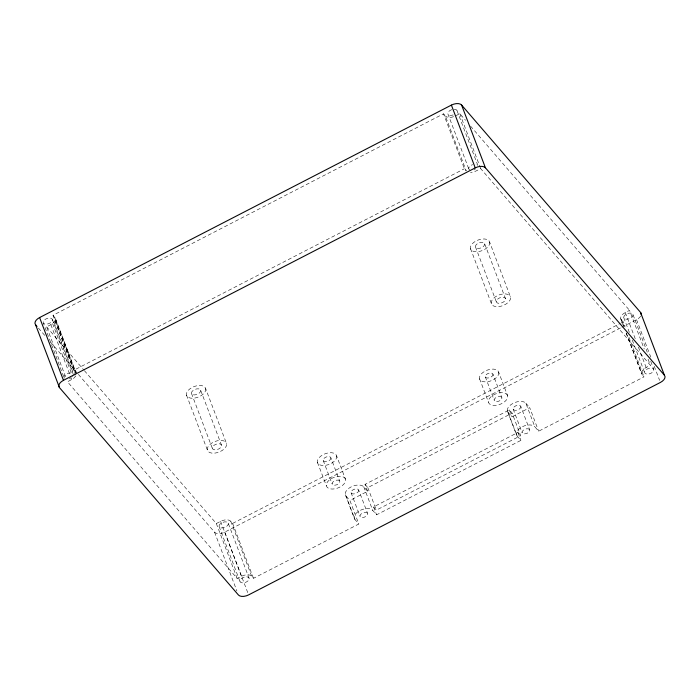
<?xml version="1.0" encoding="UTF-8"?>
<svg xmlns="http://www.w3.org/2000/svg" width="700" height="700" viewBox="0 0 700 700"><rect width="100%" height="100%" fill="white"/><g stroke="black" fill="none" stroke-linecap="round" stroke-linejoin="round"><path stroke-width="0.53" stroke-dasharray="3.5 2.62" d="M65.546 376.705L46.611 326.865C49.901 324.975 55.711 323.234 55.44 318.474L53.034 315.28L443.52 113.82L445.366 115.964L466.235 170.896L464.389 168.752L443.52 113.82M75.854 375.961L73.465 378.525L67.48 381.797L237.204 578.471L241.465 576.275A8.102 4.532 -20.8 0 1 251.65 576.188L253.496 578.331L358.829 523.994L349.886 500.456L346.027 495.985A10.124 5.661 -20.8 0 1 351.041 486.938A10.124 5.661 -20.8 0 1 363.773 486.824L367.631 491.295L349.886 500.456M455.56 115.876L459.812 113.68L465.517 120.286M53.034 315.28L73.902 370.213L464.389 168.752M363.773 486.824L372.715 510.37L376.574 514.832L520.914 440.37L517.055 435.899L508.113 412.352A10.124 5.661 -20.8 0 1 513.126 403.305A10.124 5.661 -20.8 0 1 525.858 403.2L534.8 426.738L538.659 431.209L643.983 376.871L642.136 374.727A8.102 4.532 -20.8 0 1 646.153 367.483L650.405 365.286L480.681 168.612L476.42 170.809A8.102 4.532 -20.8 0 1 470.496 172.349M84.402 370.659L216.335 523.539L220.596 521.343A8.102 4.532 -20.8 0 1 230.781 521.255L232.636 523.407L253.496 578.331M623.586 325.894L621.267 319.795A8.102 4.532 -20.8 0 1 625.284 312.559L629.545 310.354L644.227 349.011M232.636 523.407L620.209 323.444M621.18 322.945L623.122 321.939L625.056 327.023M78.374 374.377L214.576 532.201A8.102 4.532 -20.8 0 0 224.761 532.114L621.005 327.679M621.976 327.18L636.545 319.664A8.102 4.532 -20.8 0 0 640.666 316.024M367.631 491.295L365.006 484.391L509.346 409.92L512.12 413.14L520.686 435.68L376.346 510.142L373.572 506.923L517.904 432.46L520.686 435.68M365.006 484.391L367.789 487.611L512.12 413.14M508.113 412.352L511.971 416.824L529.716 407.671L538.659 431.209M470.514 126.079L629.545 310.354M621.267 319.795L623.122 321.939M525.858 403.2L529.716 407.671M346.027 495.985L354.97 519.523L358.829 523.994M46.611 326.865L83.694 369.836M38.447 328.099L44.861 335.536M50.566 342.151L77.665 373.546M73.902 370.213L75.749 372.356L54.88 317.424M636.545 319.664L650.781 357.131M654.238 366.24L659.628 380.415M632.966 314.562A4.856 2.721 -20.8 0 1 626.666 319.2A4.856 2.721 -20.8 0 1 625.476 314.624A4.856 2.721 -20.8 0 1 632.966 314.562L647.264 352.205M650.738 361.358L653.826 369.495A4.856 2.721 -20.8 0 1 647.535 374.132A4.856 2.721 -20.8 0 1 646.345 369.556A4.856 2.721 -20.8 0 1 653.826 369.495M648.086 359.188L650.405 365.286M625.284 312.559L635.329 339.001M638.418 347.139L646.153 367.483M623.779 317.695L629.571 332.955M632.275 340.078L644.639 372.627M628.915 337.199L643.983 376.871M626.29 333.016L642.136 374.727M620.707 318.745L623.42 325.868M626.124 332.981L641.576 373.678M459.812 113.68L480.681 168.612M457.065 110.731L477.934 165.664A4.856 2.721 -20.8 0 0 476.096 164.255M451.78 109.664A4.856 2.721 -20.8 0 0 447.877 113.872L468.746 168.796M489.641 242.086A10.124 5.661 -20.8 0 1 476.525 251.746A10.124 5.661 -20.8 0 1 474.049 242.218A10.124 5.661 -20.8 0 1 489.641 242.086L510.51 297.019A10.124 5.661 -20.8 0 1 497.394 306.679A10.124 5.661 -20.8 0 1 494.918 297.15A10.124 5.661 -20.8 0 1 510.51 297.019M484.662 243.784A4.856 2.721 -20.8 0 1 478.371 248.421A4.856 2.721 -20.8 0 1 477.181 243.845A4.856 2.721 -20.8 0 1 484.662 243.784L505.531 298.716A4.856 2.721 -20.8 0 1 499.231 303.354A4.856 2.721 -20.8 0 1 498.05 298.777A4.856 2.721 -20.8 0 1 505.531 298.716M475.475 246.916L496.344 301.849M470.505 248.614L491.365 303.546M520.817 406.473A4.051 2.266 -20.8 0 1 515.567 410.34A4.051 2.266 -20.8 0 1 514.579 406.525A4.051 2.266 -20.8 0 1 520.817 406.473L529.76 430.01A4.051 2.266 -20.8 0 1 524.51 433.877A4.051 2.266 -20.8 0 1 523.521 430.062A4.051 2.266 -20.8 0 1 529.76 430.01M513.161 409.08L522.104 432.626M498.689 372.225A10.124 5.661 -20.8 0 1 485.573 381.885A10.124 5.661 -20.8 0 1 483.096 372.356A10.124 5.661 -20.8 0 1 498.689 372.225L507.631 395.762A10.124 5.661 -20.8 0 1 494.515 405.431A10.124 5.661 -20.8 0 1 492.039 395.894A10.124 5.661 -20.8 0 1 507.631 395.762M509.346 409.92L511.971 416.824M517.904 432.46L520.914 440.37M507.412 411.04L516.355 434.586M492.949 374.176A4.051 2.266 -20.8 0 1 487.699 378.044A4.051 2.266 -20.8 0 1 486.71 374.238A4.051 2.266 -20.8 0 1 492.949 374.176L501.891 397.723A4.051 2.266 -20.8 0 1 496.641 401.59A4.051 2.266 -20.8 0 1 495.653 397.775A4.051 2.266 -20.8 0 1 501.891 397.723M485.293 376.793L494.235 400.339M479.552 378.752L488.495 402.299M367.789 487.611L376.346 510.142M373.572 506.923L376.574 514.832M358.724 490.096A4.051 2.266 -20.8 0 1 353.483 493.964A4.051 2.266 -20.8 0 1 352.494 490.149A4.051 2.266 -20.8 0 1 358.724 490.096L367.675 513.642A4.051 2.266 -20.8 0 1 362.425 517.501A4.051 2.266 -20.8 0 1 361.436 513.695A4.051 2.266 -20.8 0 1 367.675 513.642M351.067 492.713L360.01 516.25M336.604 455.849A10.124 5.661 -20.8 0 1 323.488 465.509A10.124 5.661 -20.8 0 1 321.011 455.98A10.124 5.661 -20.8 0 1 336.604 455.849L345.546 479.386A10.124 5.661 -20.8 0 1 332.43 489.055A10.124 5.661 -20.8 0 1 329.954 479.526A10.124 5.661 -20.8 0 1 345.546 479.386M345.328 494.673L354.27 518.21M330.864 457.809A4.051 2.266 -20.8 0 1 325.614 461.676A4.051 2.266 -20.8 0 1 324.625 457.861A4.051 2.266 -20.8 0 1 330.864 457.809L339.806 481.346A4.051 2.266 -20.8 0 1 334.556 485.214A4.051 2.266 -20.8 0 1 333.567 481.399A4.051 2.266 -20.8 0 1 339.806 481.346M323.207 460.416L332.15 483.963M317.459 462.376L326.41 485.923M205.651 388.605A10.124 5.661 -20.8 0 1 192.535 398.265A10.124 5.661 -20.8 0 1 190.059 388.736A10.124 5.661 -20.8 0 1 205.651 388.605L226.52 443.537A10.124 5.661 -20.8 0 1 213.404 453.198A10.124 5.661 -20.8 0 1 210.928 443.669A10.124 5.661 -20.8 0 1 226.52 443.537M200.673 390.303A4.856 2.721 -20.8 0 1 194.381 394.94A4.856 2.721 -20.8 0 1 193.191 390.364A4.856 2.721 -20.8 0 1 200.673 390.303L221.541 445.235A4.856 2.721 -20.8 0 1 215.241 449.873A4.856 2.721 -20.8 0 1 214.06 445.296A4.856 2.721 -20.8 0 1 221.541 445.235M191.485 393.435L212.354 448.367M186.515 395.132L207.375 450.065M230.781 521.255L251.65 576.188M228.279 523.355A4.856 2.721 -20.8 0 1 221.979 527.992A4.856 2.721 -20.8 0 1 220.789 523.416A4.856 2.721 -20.8 0 1 228.279 523.355L249.139 578.288A4.856 2.721 -20.8 0 1 242.848 582.925A4.856 2.721 -20.8 0 1 241.657 578.349A4.856 2.721 -20.8 0 1 249.139 578.288M224.761 532.114L247.844 592.874M220.596 521.343L241.465 576.275M219.091 526.488L239.951 581.42M216.335 523.539L237.204 578.471M214.576 532.201L236.889 590.931M55.44 318.474L76.309 373.406M55.475 319.707L75.959 373.616M54.985 321.029L75.469 374.946M54.005 322.359L74.104 375.252M52.377 319.524L72.861 373.433M52.605 323.592L72.695 376.495M50.873 324.669L71.733 379.601M63.674 376.574L43.19 322.656A4.856 2.721 -20.8 0 1 49.105 318.036A4.856 2.721 -20.8 0 1 51.266 322.105A4.856 2.721 -20.8 0 1 43.523 323.286M354.97 519.523A10.124 5.661 -20.8 0 1 359.984 510.475A10.124 5.661 -20.8 0 1 372.715 510.37M70.499 378.166A4.856 2.721 -20.8 0 1 69.335 378.665M64.391 378.219A4.856 2.721 -20.8 0 1 66.797 373.879A4.856 2.721 -20.8 0 1 72.914 373.826M453.617 116.699A8.102 4.532 -20.8 0 1 445.366 115.964M517.055 435.899A10.124 5.661 -20.8 0 1 522.069 426.851A10.124 5.661 -20.8 0 1 534.8 426.738M454.169 109.226A4.856 2.721 -20.8 0 1 456.207 113.059M453.154 114.94A4.856 2.721 -20.8 0 1 447.877 113.872M475.186 169.374A4.856 2.721 -20.8 0 1 474.023 169.873M469.7 169.907A4.856 2.721 -20.8 0 1 472.649 164.588"/><path stroke-width="1.05" d="M39.602 317.555L451.395 105.105A8.102 4.532 -20.8 0 1 461.58 105.017L640.561 312.428L664.405 375.2A8.102 4.532 -20.8 0 1 660.398 382.445L248.605 594.895A8.102 4.532 -20.8 0 1 238.42 594.983L59.439 387.572L35.595 324.8A8.102 4.532 -20.8 0 1 39.602 317.555L63.455 380.336A8.102 4.532 -20.8 0 0 59.439 387.572M63.455 380.336L475.239 167.886A8.102 4.532 -20.8 0 1 485.424 167.799L664.405 375.2M35.595 324.8L37.021 326.454M461.58 105.017L485.424 167.799M451.395 105.105L475.239 167.886M640.561 312.428A8.102 4.532 -20.8 0 1 641.156 314.703"/></g></svg>
